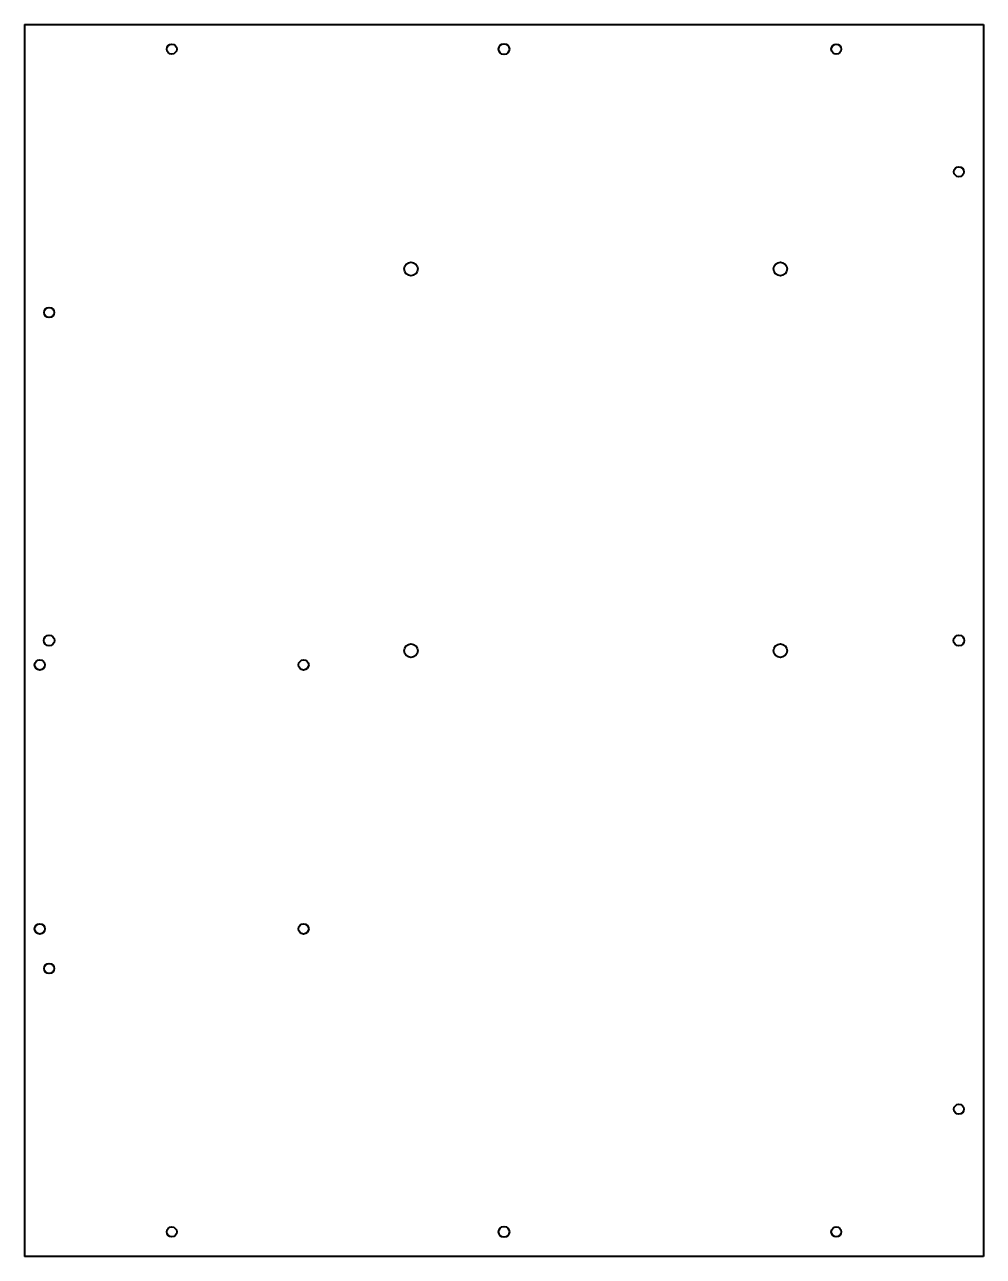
# Model space of a CAD drawing. Header units: inches. Extents: x -4.1 to 8.2, y -15.8 to 0.
import ezdxf

# ---------------------------------------------------------------- set-up
doc = ezdxf.new("R2010")
doc.units = ezdxf.units.IN
doc.header["$MEASUREMENT"] = 0
doc.layers.add('Visible', color=7, linetype='Continuous', lineweight=40)

msp = doc.modelspace()

# ---------------------------------------------------------------- linework, layer by layer
at = {"layer": 'Visible'}
for p, q in [((-4.102, 0), (8.16, 0)), ((-4.102, 0), (-4.102, -15.75)), ((8.16, 0), (8.16, -15.75)), ((8.16, -15.75), (-4.102, -15.75))]:
    msp.add_line(p, q, dxfattribs=at)
for centre, radius in [((-2.221, -0.313), 0.064), ((2.029, -0.313), 0.069), ((6.279, -0.313), 0.064), ((7.847, -1.881), 0.064), ((0.839, -3.124), 0.0865), ((5.563, -3.124), 0.0865), ((-3.789, -3.681), 0.064), ((-3.789, -7.875), 0.069), ((7.847, -7.875), 0.069), ((0.839, -8.006), 0.0865), ((5.563, -8.006), 0.0865), ((-3.909, -8.188), 0.065), ((-0.534, -8.188), 0.065), ((-3.909, -11.563), 0.065), ((-0.534, -11.563), 0.065), ((-3.789, -12.069), 0.064), ((7.847, -13.869), 0.064), ((-2.221, -15.437), 0.064), ((2.029, -15.437), 0.069), ((6.279, -15.437), 0.064)]:
    msp.add_circle(centre, radius, dxfattribs=at)

doc.saveas('drawing.dxf')
